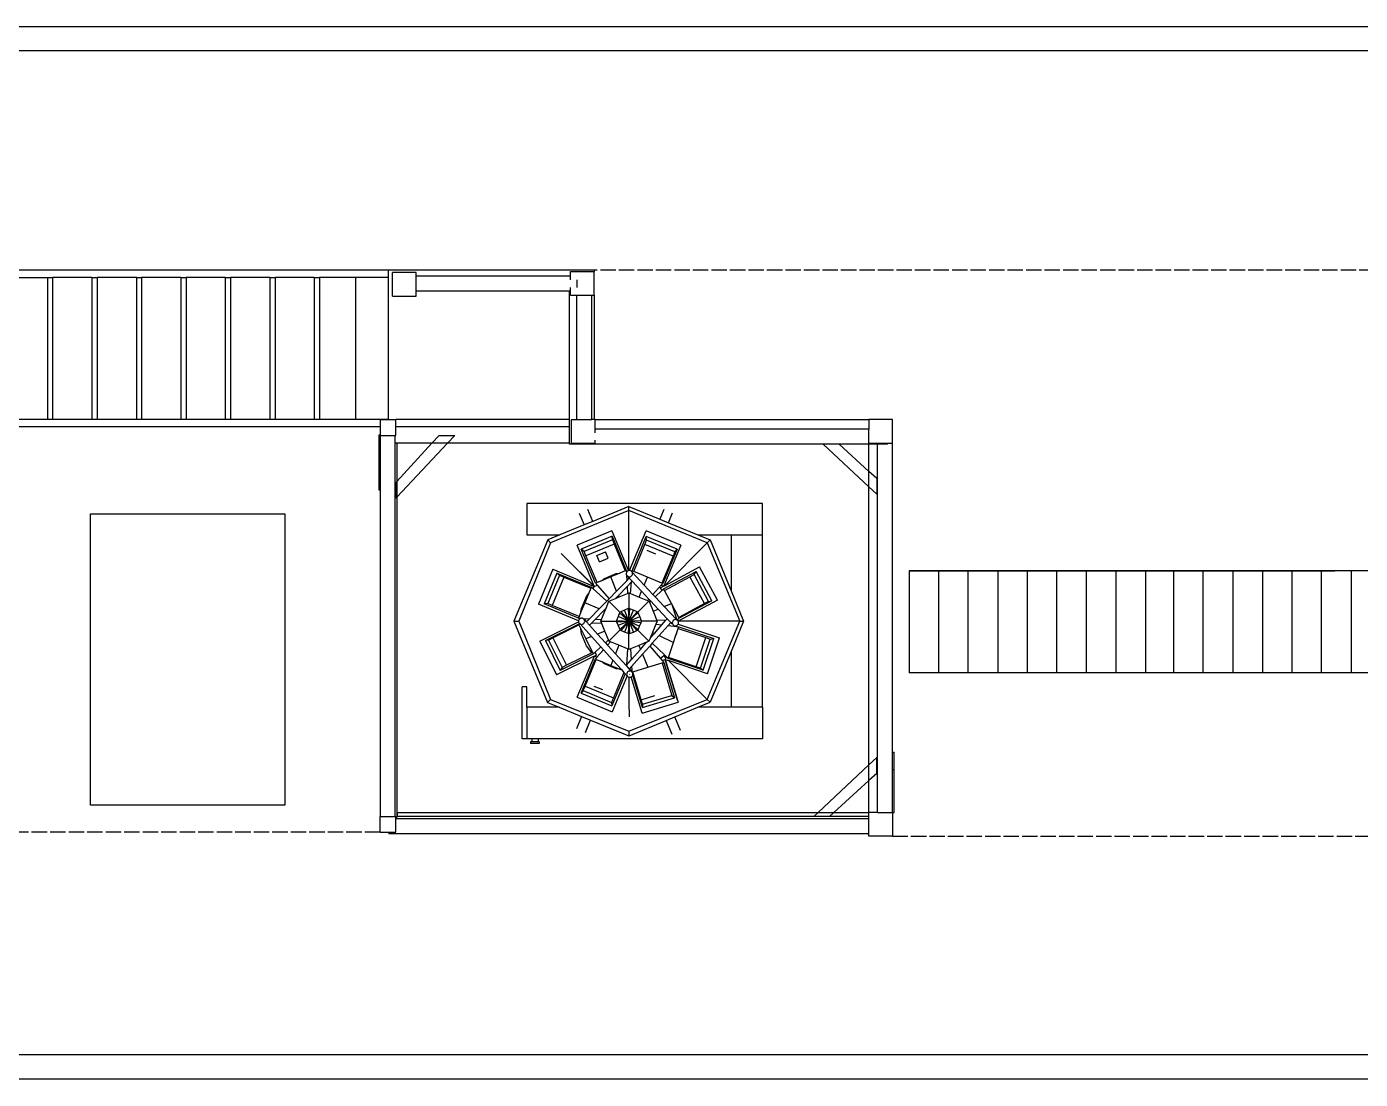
# Model space of a CAD drawing. Header units: millimetres. Extents: x -9564 to 100419, y -25359 to 24346.
# Drawn here: x 79904 to 85395, y -6828 to -2496 of the extents above; entities that cross this region are included whole.
import ezdxf

# ---------------------------------------------------------------- set-up
doc = ezdxf.new("R2010")
doc.units = ezdxf.units.MM
doc.header["$LTSCALE"] = 100
doc.linetypes.add('DASHED2', pattern=[0.762, 0.635, -0.127])
doc.linetypes.add('DASHEDX2', pattern=[3.048, 2.54, -0.508])
for name, color, linetype in [('Area circulacion', 50, 'DASHEDX2'), ('Maquinas', 200, 'Continuous'), ('Mesas-estantes', 230, 'Continuous'), ('MUROS', 7, 'Continuous')]:
    doc.layers.add(name, color=color, linetype=linetype)

msp = doc.modelspace()

# ---------------------------------------------------------------- linework, layer by layer
msp.add_line((86006.869, -6827.696), (76710.798, -6827.795))
at = {"layer": 'Area circulacion', "color": 2, "linetype": 'DASHED2'}
for p, q in [((79827.257, -3496.066), (93708.552, -3496.066)), ((81359.351, -5811.285), (76794.357, -5811.285)), ((83468.328, -5827.458), (90405.404, -5827.458))]:
    msp.add_line(p, q, dxfattribs=at)
at = {"layer": 'Maquinas'}
for p, q in [((79827.257, -3496.066), (81392.816, -3496.066)), ((81392.816, -3528.412), (81392.816, -3496.066)), ((81392.816, -3496.066), (82240.288, -3496.066)), ((81507.217, -3507.554), (81410.179, -3507.554)), ((81410.179, -3604.593), (81410.179, -3507.554)), ((81507.217, -3522.447), (81507.217, -3507.554)), ((82143.25, -3503.697), (82240.288, -3503.697)), ((82143.25, -3522.447), (82143.25, -3503.697)), ((82240.288, -3496.066), (82240.288, -3503.697)), ((82240.288, -3600.736), (82240.288, -3503.697)), ((79827.257, -3528.412), (79988.988, -3528.412)), ((79988.988, -3528.412), (79988.988, -4110.645)), ((79988.988, -3528.412), (80010.412, -3528.412)), ((80010.412, -3528.412), (80010.412, -4110.645)), ((80172.144, -3528.412), (80010.412, -3528.412)), ((80172.144, -3528.412), (80172.144, -4110.645)), ((80172.144, -3528.412), (80193.568, -3528.412)), ((80193.568, -3528.412), (80193.568, -4110.645)), ((80355.299, -3528.412), (80193.568, -3528.412)), ((80355.299, -3528.412), (80355.299, -4110.645)), ((80355.299, -3528.412), (80376.723, -3528.412)), ((80376.723, -3528.412), (80376.723, -4110.645)), ((80538.455, -3528.412), (80376.723, -3528.412)), ((80538.455, -3528.412), (80538.455, -4110.645)), ((80538.455, -3528.412), (80559.879, -3528.412)), ((80559.879, -3528.412), (80559.879, -4110.645)), ((80721.61, -3528.412), (80559.879, -3528.412)), ((80721.61, -3528.412), (80721.61, -4110.645)), ((80721.61, -3528.412), (80743.034, -3528.412)), ((80743.034, -3528.412), (80743.034, -4110.645)), ((80904.766, -3528.412), (80743.034, -3528.412)), ((80904.766, -3528.412), (80904.766, -4110.645)), ((80904.766, -3528.412), (80926.19, -3528.412)), ((80926.19, -3528.412), (80926.19, -4110.645)), ((81087.921, -3528.412), (80926.19, -3528.412)), ((81087.921, -3528.412), (81087.921, -4110.645)), ((81087.921, -3528.412), (81109.345, -3528.412)), ((81109.345, -3528.412), (81109.345, -4110.645)), ((81257.244, -3528.412), (81109.345, -3528.412)), ((81257.244, -3528.412), (81257.244, -4110.645)), ((81392.816, -3528.412), (81257.244, -3528.412)), ((81392.816, -4110.645), (81392.816, -3528.412)), ((82143.25, -3522.447), (81507.217, -3522.447)), ((81507.217, -3584.04), (81507.217, -3522.447)), ((82143.25, -3537.628), (82143.25, -3522.447)), ((82143.25, -3584.04), (82143.25, -3568.859)), ((82169.291, -3537.628), (82169.291, -3568.859)), ((81410.179, -3604.593), (81507.217, -3604.593)), ((81507.217, -3604.593), (81507.217, -3584.04)), ((82138.495, -3584.04), (81507.217, -3584.04)), ((82143.25, -3584.04), (82138.495, -3584.04)), ((82138.495, -4113.106), (82138.495, -3584.04)), ((82143.25, -3600.736), (82143.25, -3584.04)), ((82143.25, -3600.736), (82169.127, -3600.736)), ((82169.127, -4113.106), (82169.127, -3600.736)), ((82169.127, -3600.736), (82230.72, -3600.736)), ((82230.72, -4113.106), (82230.72, -3600.736)), ((82230.72, -3600.736), (82240.288, -3600.736)), ((82240.288, -3600.736), (82240.288, -4113.106)), ((79827.257, -4110.645), (79988.988, -4110.645)), ((79988.988, -4110.645), (80010.412, -4110.645)), ((80010.412, -4110.645), (80172.144, -4110.645)), ((80172.144, -4110.645), (80193.568, -4110.645)), ((80193.568, -4110.645), (80355.299, -4110.645)), ((80355.299, -4110.645), (80376.723, -4110.645)), ((80376.723, -4110.645), (80538.455, -4110.645)), ((80538.455, -4110.645), (80559.879, -4110.645)), ((80559.879, -4110.645), (80721.61, -4110.645)), ((80721.61, -4110.645), (80743.034, -4110.645)), ((80743.034, -4110.645), (80904.766, -4110.645)), ((80904.766, -4110.645), (80926.19, -4110.645)), ((80926.19, -4110.645), (81087.921, -4110.645)), ((81087.921, -4110.645), (81109.345, -4110.645)), ((81109.345, -4110.645), (81257.244, -4110.645)), ((81257.244, -4110.645), (81392.816, -4110.645)), ((81359.351, -4113.106), (81359.351, -4142.991)), ((81359.351, -4113.106), (81392.816, -4113.106)), ((81359.351, -4113.106), (81359.351, -4177.799)), ((81359.351, -4113.106), (81359.351, -4177.799)), ((81392.816, -4113.106), (81392.816, -4110.645)), ((81392.816, -4113.106), (81424.044, -4113.106)), ((81424.044, -4142.991), (81424.044, -4113.106)), ((82138.495, -4113.106), (81424.044, -4113.106)), ((82138.495, -4142.991), (82138.495, -4113.106)), ((82147.391, -4113.106), (82169.127, -4113.106)), ((82147.391, -4210.145), (82147.391, -4113.106)), ((82169.127, -4113.106), (82230.72, -4113.106)), ((82240.288, -4113.106), (82230.72, -4113.106)), ((82244.429, -4113.106), (82240.288, -4113.106)), ((82244.429, -4151.922), (82244.429, -4113.106)), ((82244.429, -4113.106), (83371.289, -4113.106)), ((83371.289, -4113.106), (83371.289, -4151.922)), ((83468.328, -4113.106), (83371.289, -4113.106)), ((83371.289, -4113.106), (83371.289, -4151.922)), ((83468.328, -4210.145), (83468.328, -4113.106)), ((81359.351, -4142.991), (79827.257, -4142.991)), ((81359.351, -4142.991), (81359.351, -4175.956)), ((82138.495, -4142.991), (81424.044, -4142.991)), ((81424.044, -4177.799), (81424.044, -4142.991)), ((82138.495, -4210.145), (82138.495, -4142.991)), ((83371.289, -4151.922), (82244.429, -4151.922)), ((82244.429, -4167.32), (82244.429, -4151.922)), ((83371.289, -4210.145), (83371.289, -4151.922)), ((81353.968, -4175.956), (81353.968, -4337.688)), ((81353.968, -4175.956), (81359.351, -4175.956)), ((81359.351, -4177.799), (81359.351, -4175.956)), ((81359.351, -4177.799), (81420.944, -4177.799)), ((81359.351, -4177.799), (81359.351, -5746.593)), ((81359.351, -4337.688), (81359.351, -4177.799)), ((81420.944, -4177.799), (81424.044, -4177.799)), ((81420.944, -4210.145), (81420.944, -4177.799)), ((81428.149, -4210.145), (81420.944, -4210.145)), ((81420.944, -5746.593), (81420.944, -4210.145)), ((81572.297, -4210.145), (81428.149, -4210.145)), ((81428.149, -4210.145), (81428.149, -4367.398)), ((81636.316, -4210.145), (81428.149, -4432.19)), ((81572.297, -4210.145), (81428.149, -4367.398)), ((81601.948, -4177.799), (81572.297, -4210.145)), ((81636.316, -4210.145), (81572.297, -4210.145)), ((81601.948, -4177.799), (81666.641, -4177.799)), ((81666.641, -4177.799), (81636.316, -4210.145)), ((82138.495, -4210.145), (81636.316, -4210.145)), ((82138.495, -4214.657), (82138.495, -4210.145)), ((82200.088, -4214.657), (82138.495, -4214.657)), ((82147.391, -4210.145), (82244.429, -4210.145)), ((82147.391, -4213.515), (82147.391, -4210.145)), ((82200.088, -4213.515), (82147.391, -4213.515)), ((82200.088, -4214.657), (82200.088, -4213.515)), ((83182.963, -4213.515), (82200.088, -4213.515)), ((82244.429, -4210.145), (82244.429, -4198.117)), ((83371.289, -4390.071), (83182.963, -4213.515)), ((83248.521, -4213.515), (83182.963, -4213.515)), ((83371.289, -4326.052), (83248.521, -4213.515)), ((83371.289, -4213.515), (83248.521, -4213.515)), ((83371.289, -4210.145), (83448.093, -4210.145)), ((83371.289, -4326.052), (83371.289, -4213.515)), ((83406.734, -4213.515), (83371.289, -4213.515)), ((83406.734, -5730.42), (83406.734, -4213.515)), ((83448.093, -4213.515), (83406.734, -4213.515)), ((83448.093, -4210.145), (83468.328, -4210.145)), ((83448.093, -4213.515), (83448.093, -4210.145)), ((83468.328, -5481.353), (83468.328, -4210.145)), ((81353.968, -4337.688), (81353.968, -4402.38)), ((81353.968, -4337.688), (81359.351, -4337.688)), ((83403.635, -4355.703), (83371.289, -4326.052)), ((83371.289, -4390.071), (83371.289, -4326.052)), ((81428.149, -4367.398), (81424.044, -4371.876)), ((81424.044, -4371.876), (81424.044, -4436.569)), ((81428.149, -4367.398), (81428.149, -4432.19)), ((83403.635, -4420.396), (83371.289, -4390.071)), ((83371.289, -5534.32), (83371.289, -4390.071)), ((83403.635, -4355.703), (83403.635, -4420.396)), ((81353.968, -4402.38), (81359.351, -4402.38)), ((81428.149, -4432.19), (81424.044, -4436.569)), ((81428.149, -4432.19), (81428.149, -5730.42)), ((82933.298, -4458.389), (81962.91, -4458.389)), ((81962.91, -4458.389), (81962.91, -4587.774)), ((82383.411, -4486.41), (82061.049, -4619.937)), ((82178.705, -4497.703), (82198.927, -4546.522)), ((82234.788, -4531.668), (82214.566, -4482.849)), ((82383.411, -4470.106), (82234.788, -4531.668)), ((82383.411, -4486.41), (82383.411, -4470.106)), ((82383.411, -4470.106), (82510.195, -4522.622)), ((82383.411, -4734.353), (82383.411, -4486.41)), ((82705.817, -4619.955), (82383.411, -4486.41)), ((82526.879, -4482.344), (82510.195, -4522.622)), ((82546.056, -4537.476), (82562.74, -4497.198)), ((82933.298, -4587.774), (82933.298, -4458.389)), ((82198.927, -4546.522), (82099.336, -4587.774)), ((82234.788, -4531.668), (82198.927, -4546.522)), ((82510.195, -4522.622), (82546.056, -4537.476)), ((82546.056, -4537.476), (82667.486, -4587.774)), ((82049.476, -4608.426), (81909.79, -4942.361)), ((81962.91, -4587.774), (82099.336, -4587.774)), ((82049.677, -4607.946), (82049.476, -4608.426)), ((82049.956, -4608.227), (82049.476, -4608.426)), ((82061.005, -4619.955), (82049.476, -4608.426)), ((82049.956, -4608.227), (82049.677, -4607.946)), ((82099.336, -4587.774), (82049.956, -4608.227)), ((82313.196, -4570.381), (82169.753, -4629.797)), ((82313.781, -4593.255), (82187.035, -4645.755)), ((82315.125, -4607.065), (82198.755, -4655.267)), ((82313.196, -4570.381), (82381.284, -4734.758)), ((82315.125, -4607.065), (82313.781, -4593.255)), ((82313.781, -4593.255), (82372.135, -4734.134)), ((82315.125, -4607.065), (82322.574, -4625.049)), ((82385.76, -4734.224), (82453.626, -4570.381)), ((82396.208, -4734.764), (82454.562, -4593.885)), ((82448.674, -4626.882), (82456.123, -4608.898)), ((82597.07, -4629.797), (82453.626, -4570.381)), ((82581.309, -4646.385), (82454.562, -4593.885)), ((82456.123, -4608.898), (82454.562, -4593.885)), ((82572.494, -4657.1), (82456.123, -4608.898)), ((82667.486, -4587.774), (82803.913, -4587.774)), ((82667.486, -4587.774), (82717.346, -4608.426)), ((82705.817, -4619.955), (82717.346, -4608.426)), ((82717.346, -4608.426), (82803.913, -4817.416)), ((82803.913, -4587.774), (82803.913, -4817.416)), ((82803.913, -4587.774), (82933.298, -4587.774)), ((82933.298, -5296.949), (82933.298, -4587.774)), ((82061.005, -4619.955), (81929.674, -4942.361)), ((82061.049, -4619.937), (82061.005, -4619.955)), ((82147.013, -4705.964), (82104.905, -4663.56)), ((82239.69, -4798.64), (82169.753, -4629.797)), ((82198.755, -4655.267), (82187.035, -4645.755)), ((82245.389, -4786.634), (82187.035, -4645.755)), ((82206.204, -4673.251), (82198.755, -4655.267)), ((82322.574, -4625.049), (82206.204, -4673.251)), ((82250.751, -4671.637), (82286.612, -4656.783)), ((82286.612, -4656.783), (82286.517, -4656.553)), ((82297.83, -4683.866), (82286.612, -4656.783)), ((82322.574, -4625.049), (82368.4, -4735.681)), ((82402.849, -4737.515), (82448.674, -4626.882)), ((82565.044, -4675.084), (82448.674, -4626.882)), ((82457.489, -4649.864), (82493.35, -4664.718)), ((82581.309, -4646.385), (82522.955, -4787.264)), ((82597.07, -4629.797), (82527.64, -4797.416)), ((82705.817, -4619.955), (82529.187, -4796.586)), ((82572.494, -4657.1), (82565.044, -4675.084)), ((82572.494, -4657.1), (82581.309, -4646.385)), ((82705.817, -4619.955), (82839.712, -4942.361)), ((82211.241, -4770.191), (82147.013, -4705.964)), ((82211.017, -4770.415), (82147.013, -4705.964)), ((82252.03, -4783.884), (82206.204, -4673.251)), ((82250.656, -4671.407), (82250.751, -4671.637)), ((82261.969, -4698.72), (82250.751, -4671.637)), ((82261.969, -4698.72), (82297.83, -4683.866)), ((82565.044, -4675.084), (82519.219, -4785.717)), ((82529.187, -4796.586), (82674.211, -4718.825)), ((82747.58, -4855.658), (82674.211, -4718.825)), ((82070.454, -4729.096), (82011.038, -4872.539)), ((82087.042, -4744.857), (82034.542, -4871.603)), ((82097.757, -4753.672), (82049.555, -4870.042)), ((82115.741, -4761.121), (82067.539, -4877.491)), ((82070.454, -4729.096), (82239.533, -4799.13)), ((82097.757, -4753.672), (82087.042, -4744.857)), ((82087.042, -4744.857), (82227.921, -4803.211)), ((82097.757, -4753.672), (82115.741, -4761.121)), ((82115.741, -4761.121), (82226.374, -4806.946)), ((82211.241, -4770.191), (82211.017, -4770.415)), ((82239.533, -4799.13), (82211.017, -4770.415)), ((82239.69, -4798.64), (82211.241, -4770.191)), ((82269.785, -4776.529), (82252.03, -4783.884)), ((82308.762, -4760.384), (82269.785, -4776.529)), ((82269.785, -4776.529), (82282.178, -4767.02)), ((82282.178, -4767.02), (82331.009, -4746.793)), ((82346.496, -4744.754), (82308.762, -4760.384)), ((82332.657, -4818.634), (82308.762, -4760.384)), ((82331.009, -4746.793), (82346.496, -4744.754)), ((82332.657, -4818.634), (82374.41, -4776.13)), ((82368.4, -4735.681), (82346.496, -4744.754)), ((82372.135, -4734.134), (82368.4, -4735.681)), ((82372.135, -4734.134), (82372.646, -4743.556)), ((82372.576, -4743.724), (82372.135, -4747.073)), ((82372.135, -4747.073), (82372.576, -4750.421)), ((82372.646, -4743.556), (82372.576, -4743.724)), ((82372.576, -4750.421), (82373.084, -4751.646)), ((82373.869, -4740.603), (82372.646, -4743.556)), ((82373.084, -4751.646), (82374.41, -4776.13)), ((82373.084, -4751.646), (82373.869, -4753.542)), ((82375.925, -4737.924), (82373.869, -4740.603)), ((82373.869, -4753.542), (82375.649, -4755.862)), ((82374.41, -4776.13), (82384.717, -4765.637)), ((82375.649, -4755.862), (82375.617, -4755.892)), ((82375.649, -4755.862), (82375.617, -4755.892)), ((82375.617, -4755.892), (82375.925, -4756.221)), ((82375.649, -4755.862), (82375.925, -4756.221)), ((82378.605, -4735.868), (82375.925, -4737.924)), ((82375.925, -4756.221), (82378.605, -4758.278)), ((82375.925, -4756.221), (82384.717, -4765.637)), ((82381.284, -4734.758), (82378.605, -4735.868)), ((82378.605, -4758.278), (82381.725, -4759.57)), ((82381.725, -4734.575), (82381.284, -4734.758)), ((82383.411, -4734.353), (82381.725, -4734.575)), ((82381.725, -4759.57), (82385.074, -4760.011)), ((82385.074, -4734.134), (82383.411, -4734.353)), ((82384.717, -4765.637), (82396.326, -4778.071)), ((82385.76, -4734.224), (82385.074, -4734.134)), ((82385.074, -4760.011), (82388.423, -4759.57)), ((82388.423, -4734.575), (82385.76, -4734.224)), ((82391.543, -4735.868), (82388.423, -4734.575)), ((82388.423, -4759.57), (82391.543, -4758.278)), ((82394.223, -4737.924), (82391.543, -4735.868)), ((82391.543, -4758.278), (82394.223, -4756.221)), ((82395.88, -4740.083), (82394.223, -4737.924)), ((82394.223, -4756.221), (82396.279, -4753.542)), ((82394.282, -4738.464), (82396.279, -4740.603)), ((82395.88, -4740.083), (82396.208, -4734.764)), ((82396.279, -4740.603), (82395.88, -4740.083)), ((82402.849, -4737.515), (82396.208, -4734.764)), ((82397.572, -4743.724), (82396.279, -4740.603)), ((82396.279, -4740.603), (82445.854, -4793.697)), ((82396.279, -4753.542), (82397.572, -4750.421)), ((82398.012, -4747.073), (82397.572, -4743.724)), ((82397.572, -4750.421), (82398.012, -4747.073)), ((82459.581, -4761.014), (82402.849, -4737.515)), ((82445.854, -4793.697), (82459.581, -4761.014)), ((82519.219, -4785.717), (82459.581, -4761.014)), ((82525.661, -4809.664), (82660.048, -4737.606)), ((82529.058, -4815.998), (82634.592, -4759.411)), ((82634.592, -4759.411), (82651.747, -4750.213)), ((82694.114, -4870.419), (82634.592, -4759.411)), ((82651.747, -4750.213), (82660.048, -4737.606)), ((82711.269, -4861.22), (82651.747, -4750.213)), ((82724.877, -4858.512), (82660.048, -4737.606)), ((83536.571, -4735.007), (83536.571, -5154.957)), ((85536.571, -4735.007), (83536.571, -4735.007)), ((83536.571, -4735.007), (85290.206, -4735.007)), ((83657.181, -4735.007), (83657.181, -5154.957)), ((83778.399, -4735.007), (83778.399, -5154.957)), ((83901.607, -4735.007), (83901.607, -5154.957)), ((84022.825, -4735.007), (84022.825, -5154.957)), ((84144.173, -4735.007), (84144.173, -5154.957)), ((84265.391, -4735.007), (84265.391, -5154.957)), ((84388.6, -4735.007), (84388.6, -5154.957)), ((84509.817, -4735.007), (84509.817, -5154.957)), ((84625.455, -4735.007), (84625.455, -5154.957)), ((84746.673, -4735.007), (84746.673, -5154.957)), ((84869.881, -4735.007), (84869.881, -5154.957)), ((84991.099, -4735.007), (84991.099, -5154.957)), ((85112.448, -4735.007), (85112.448, -5154.957)), ((85233.666, -4735.007), (85233.666, -5154.957)), ((85356.874, -4735.007), (85356.874, -5154.957)), ((82217.079, -4829.386), (82201.671, -4866.584)), ((82208.069, -4841.128), (82217.079, -4829.386)), ((82226.374, -4806.946), (82217.079, -4829.386)), ((82227.921, -4803.211), (82226.374, -4806.946)), ((82235.531, -4810.021), (82227.921, -4803.211)), ((82235.531, -4810.021), (82239.746, -4799.847)), ((82291.721, -4860.306), (82235.531, -4810.021)), ((82239.968, -4799.311), (82239.533, -4799.13)), ((82239.69, -4798.64), (82239.968, -4799.311)), ((82239.892, -4799.493), (82239.746, -4799.847)), ((82239.746, -4799.847), (82239.963, -4799.564)), ((82239.968, -4799.311), (82239.892, -4799.493)), ((82239.963, -4799.564), (82239.892, -4799.493)), ((82239.963, -4799.564), (82240.245, -4799.196)), ((82239.968, -4799.311), (82240.245, -4799.196)), ((82240.245, -4799.196), (82252.151, -4794.264)), ((82252.03, -4783.884), (82245.389, -4786.634)), ((82245.389, -4786.634), (82252.151, -4794.264)), ((82252.151, -4794.264), (82301.69, -4850.158)), ((82301.69, -4850.158), (82332.657, -4818.634)), ((82375.672, -4799.441), (82339.947, -4836.405)), ((82342.581, -4842.827), (82377.244, -4828.47)), ((82393.348, -4781.152), (82375.672, -4799.441)), ((82375.672, -4799.441), (82377.244, -4828.47)), ((82377.244, -4828.47), (82383.411, -4825.915)), ((82383.411, -4825.915), (82383.411, -4889.831)), ((82383.411, -4825.915), (82390.41, -4828.814)), ((82390.41, -4828.814), (82393.348, -4781.152)), ((82390.41, -4828.814), (82425.073, -4843.172)), ((82396.326, -4778.071), (82393.348, -4781.152)), ((82396.326, -4778.071), (82435.014, -4819.505)), ((82425.073, -4843.172), (82435.014, -4819.505)), ((82435.014, -4819.505), (82465.027, -4851.648)), ((82445.854, -4793.697), (82482.172, -4832.593)), ((82482.172, -4832.593), (82516.118, -4794.863)), ((82518.372, -4816.463), (82490.975, -4842.021)), ((82512.509, -4805.528), (82525.304, -4798.668)), ((82512.509, -4805.528), (82518.372, -4816.463)), ((82516.118, -4794.863), (82522.955, -4787.264)), ((82516.118, -4794.863), (82525.304, -4798.668)), ((82525.661, -4809.664), (82518.372, -4816.463)), ((82522.955, -4787.264), (82519.219, -4785.717)), ((82525.304, -4798.668), (82527.64, -4797.416)), ((82526.855, -4799.311), (82525.304, -4798.668)), ((82529.058, -4815.998), (82525.661, -4809.664)), ((82527.64, -4797.416), (82526.855, -4799.311)), ((82529.187, -4796.586), (82527.64, -4797.416)), ((82558.076, -4870.117), (82529.058, -4815.998)), ((82803.913, -4817.416), (82855.667, -4942.361)), ((82175.704, -4940.746), (82011.038, -4872.539)), ((82049.555, -4870.042), (82034.542, -4871.603)), ((82175.421, -4929.957), (82034.542, -4871.603)), ((82067.539, -4877.491), (82049.555, -4870.042)), ((82178.172, -4923.316), (82067.539, -4877.491)), ((82201.671, -4866.584), (82185.911, -4904.632)), ((82187.843, -4889.959), (82208.069, -4841.128)), ((82261.18, -4891.396), (82201.671, -4866.584)), ((82261.18, -4891.396), (82291.721, -4860.306)), ((82289.033, -4889.085), (82301.071, -4860.021)), ((82291.721, -4860.306), (82301.69, -4850.158)), ((82301.071, -4860.021), (82327.838, -4848.934)), ((82301.071, -4860.021), (82346.267, -4905.217)), ((82339.947, -4836.405), (82327.838, -4848.934)), ((82327.838, -4848.934), (82342.581, -4842.827)), ((82342.581, -4842.827), (82339.947, -4836.405)), ((82420.556, -4905.217), (82465.751, -4860.021)), ((82425.073, -4843.172), (82459.736, -4857.53)), ((82459.736, -4857.53), (82465.027, -4851.648)), ((82459.736, -4857.53), (82465.751, -4860.021)), ((82465.027, -4851.648), (82472.302, -4859.44)), ((82465.751, -4860.021), (82467.403, -4864.01)), ((82472.302, -4859.44), (82467.403, -4864.01)), ((82467.403, -4864.01), (82482.825, -4901.242)), ((82472.302, -4859.44), (82503.391, -4892.735)), ((82482.172, -4832.593), (82490.975, -4842.021)), ((82490.975, -4842.021), (82528.595, -4882.311)), ((82528.595, -4882.311), (82558.076, -4870.117)), ((82528.595, -4882.311), (82578.829, -4936.11)), ((82558.076, -4870.117), (82581.143, -4937.626)), ((82588.579, -4927.006), (82558.076, -4870.117)), ((82747.58, -4855.658), (82585.878, -4942.361)), ((82694.114, -4870.419), (82588.579, -4927.006)), ((82724.877, -4858.512), (82590.49, -4930.569)), ((82711.269, -4861.22), (82694.114, -4870.419)), ((82711.269, -4861.22), (82724.877, -4858.512)), ((82178.172, -4923.316), (82175.421, -4929.957)), ((82175.421, -4929.957), (82184.734, -4930.513)), ((82175.704, -4940.746), (82175.431, -4942.825)), ((82175.862, -4939.547), (82175.704, -4940.746)), ((82177.155, -4936.427), (82175.862, -4939.547)), ((82179.211, -4933.747), (82177.155, -4936.427)), ((82185.911, -4904.632), (82178.172, -4923.316)), ((82181.89, -4931.691), (82179.211, -4933.747)), ((82184.734, -4930.513), (82181.89, -4931.691)), ((82185.011, -4930.398), (82184.734, -4930.513)), ((82188.36, -4929.957), (82185.011, -4930.398)), ((82185.911, -4904.632), (82187.843, -4889.959)), ((82191.708, -4930.398), (82188.36, -4929.957)), ((82193.205, -4931.018), (82191.708, -4930.398)), ((82193.205, -4931.018), (82220.651, -4932.655)), ((82194.829, -4931.691), (82193.205, -4931.018)), ((82197.509, -4933.747), (82194.829, -4931.691)), ((82197.897, -4934.254), (82197.509, -4933.747)), ((82197.897, -4934.254), (82198.452, -4933.752)), ((82199.565, -4936.427), (82197.897, -4934.254)), ((82198.452, -4933.752), (82208.573, -4944.95)), ((82200.857, -4939.547), (82199.565, -4936.427)), ((82201.298, -4942.896), (82200.857, -4939.547)), ((82208.573, -4944.95), (82220.651, -4932.655)), ((82220.651, -4932.655), (82261.18, -4891.396)), ((82245.491, -4934.136), (82228.887, -4951.316)), ((82279.44, -4899.01), (82245.491, -4934.136)), ((82245.491, -4934.136), (82269.772, -4935.584)), ((82266.965, -4942.361), (82269.772, -4935.584)), ((82269.772, -4935.584), (82284.114, -4900.959)), ((82289.033, -4889.085), (82279.44, -4899.01)), ((82284.114, -4900.959), (82279.44, -4899.01)), ((82284.114, -4900.959), (82289.033, -4889.085)), ((82332.147, -4939.304), (82330.881, -4942.361)), ((82338.617, -4923.684), (82332.147, -4939.304)), ((82332.147, -4939.304), (82383.411, -4942.361)), ((82345.087, -4908.065), (82338.617, -4923.684)), ((82383.411, -4942.361), (82338.617, -4923.684)), ((82346.267, -4905.217), (82345.087, -4908.065)), ((82383.411, -4942.361), (82345.087, -4908.065)), ((82349.356, -4903.937), (82346.267, -4905.217)), ((82364.992, -4897.461), (82349.356, -4903.937)), ((82349.356, -4903.937), (82383.411, -4942.361)), ((82380.629, -4890.984), (82364.992, -4897.461)), ((82383.411, -4942.361), (82364.992, -4897.461)), ((82383.411, -4889.831), (82380.629, -4890.984)), ((82380.629, -4890.984), (82383.411, -4942.361)), ((82386.569, -4891.139), (82383.411, -4889.831)), ((82383.411, -4942.361), (82386.569, -4891.139)), ((82383.411, -4942.361), (82402.205, -4897.616)), ((82383.411, -4942.361), (82417.842, -4904.093)), ((82421.301, -4907.016), (82383.411, -4942.361)), ((82383.411, -4942.361), (82428.258, -4923.812)), ((82435.425, -4941.116), (82383.411, -4942.361)), ((82402.205, -4897.616), (82386.569, -4891.139)), ((82417.842, -4904.093), (82402.205, -4897.616)), ((82420.556, -4905.217), (82417.842, -4904.093)), ((82421.301, -4907.016), (82420.556, -4905.217)), ((82428.258, -4923.812), (82421.301, -4907.016)), ((82435.425, -4941.116), (82428.258, -4923.812)), ((82435.942, -4942.361), (82435.425, -4941.116)), ((82482.825, -4901.242), (82503.391, -4892.735)), ((82482.825, -4901.242), (82498.714, -4939.6)), ((82535.647, -4938.715), (82498.714, -4939.6)), ((82498.714, -4939.6), (82499.858, -4942.361)), ((82503.391, -4892.735), (82540.821, -4932.822)), ((82518.967, -4957.714), (82535.647, -4938.715)), ((82535.647, -4938.715), (82540.821, -4932.822)), ((82540.821, -4932.822), (82555.247, -4948.272)), ((82565.524, -4939.682), (82563.468, -4942.361)), ((82568.204, -4937.626), (82565.524, -4939.682)), ((82571.325, -4936.333), (82568.204, -4937.626)), ((82574.673, -4935.892), (82571.325, -4936.333)), ((82578.022, -4936.333), (82574.673, -4935.892)), ((82578.415, -4936.496), (82578.022, -4936.333)), ((82578.415, -4936.496), (82578.829, -4936.11)), ((82581.143, -4937.626), (82578.415, -4936.496)), ((82582.706, -4936.445), (82581.143, -4937.626)), ((82583.822, -4939.682), (82581.143, -4937.626)), ((82590.49, -4930.569), (82582.706, -4936.445)), ((82585.878, -4942.361), (82582.706, -4936.445)), ((82585.878, -4942.361), (82583.822, -4939.682)), ((82590.49, -4930.569), (82588.579, -4927.006)), ((81909.79, -4942.361), (81929.674, -4942.361)), ((81909.79, -4942.361), (82048.51, -5277.263)), ((81929.674, -4942.361), (81929.689, -4942.396)), ((81929.689, -4942.396), (82060.992, -5264.737)), ((82016.349, -5024.623), (82175.72, -4945.163)), ((82039.127, -5022.443), (82175.592, -4954.404)), ((82070.229, -5011.454), (82177.396, -4958.023)), ((82175.431, -4942.825), (82175.421, -4942.896)), ((82175.421, -4942.896), (82175.72, -4945.163)), ((82175.592, -4954.404), (82181.816, -4954.044)), ((82175.592, -4954.404), (82177.396, -4958.023)), ((82175.72, -4945.163), (82175.862, -4946.245)), ((82175.862, -4946.245), (82177.155, -4949.365)), ((82177.155, -4949.365), (82179.211, -4952.045)), ((82177.396, -4958.023), (82185.019, -4973.312)), ((82179.211, -4952.045), (82181.816, -4954.044)), ((82179.731, -4950.672), (82183.392, -4954.723)), ((82181.816, -4954.044), (82181.89, -4954.101)), ((82181.89, -4954.101), (82183.392, -4954.723)), ((82183.392, -4954.723), (82185.011, -4955.393)), ((82183.392, -4954.723), (82229.761, -5006.029)), ((82185.011, -4955.393), (82188.36, -4955.834)), ((82187.843, -4994.764), (82185.019, -4973.312)), ((82185.019, -4973.312), (82206.199, -5015.792)), ((82208.069, -5043.595), (82187.843, -4994.764)), ((82188.36, -4955.834), (82191.708, -4955.393)), ((82191.708, -4955.393), (82194.829, -4954.101)), ((82194.829, -4954.101), (82197.509, -4952.045)), ((82197.509, -4952.045), (82199.565, -4949.365)), ((82199.565, -4949.365), (82200.857, -4946.245)), ((82200.857, -4946.245), (82201.298, -4942.896)), ((82208.573, -4944.95), (82221.363, -4959.101)), ((82228.887, -4951.316), (82221.363, -4959.101)), ((82221.363, -4959.101), (82254.507, -4995.775)), ((82228.887, -4951.316), (82269.694, -4948.951)), ((82284.023, -4983.544), (82254.507, -4995.775)), ((82254.507, -4995.775), (82286.652, -5031.341)), ((82266.965, -4942.361), (82330.881, -4942.361)), ((82269.694, -4948.951), (82266.965, -4942.361)), ((82284.023, -4983.544), (82269.694, -4948.951)), ((82299.085, -5019.908), (82284.023, -4983.544)), ((82301.071, -5024.702), (82346.267, -4979.506)), ((82330.881, -4942.361), (82332.112, -4945.334)), ((82332.112, -4945.334), (82383.411, -4942.361)), ((82332.112, -4945.334), (82338.576, -4960.94)), ((82383.411, -4942.361), (82338.576, -4960.94)), ((82338.576, -4960.94), (82345.371, -4977.343)), ((82383.411, -4942.361), (82345.371, -4977.343)), ((82345.371, -4977.343), (82346.267, -4979.506)), ((82349.277, -4980.753), (82346.267, -4979.506)), ((82383.411, -4942.361), (82349.277, -4980.753)), ((82364.895, -4987.222), (82349.277, -4980.753)), ((82383.411, -4942.361), (82364.895, -4987.222)), ((82380.512, -4993.691), (82364.895, -4987.222)), ((82383.411, -4942.361), (82380.512, -4993.691)), ((82383.411, -4994.892), (82380.512, -4993.691)), ((82383.411, -4942.361), (82427.2, -4963.465)), ((82383.411, -4942.361), (82401.701, -4987.316)), ((82383.411, -4942.361), (82386.27, -4993.708)), ((82383.411, -4942.361), (82421.108, -4978.172)), ((82383.411, -4942.361), (82433.588, -4948.044)), ((82383.411, -4942.361), (82416.157, -4981.328)), ((82383.411, -4994.892), (82386.27, -4993.708)), ((82383.411, -5058.808), (82383.411, -4994.892)), ((82386.27, -4993.708), (82401.701, -4987.316)), ((82401.701, -4987.316), (82416.157, -4981.328)), ((82416.157, -4981.328), (82420.556, -4979.506)), ((82420.556, -4979.506), (82421.108, -4978.172)), ((82420.556, -4979.506), (82465.751, -5024.702)), ((82421.108, -4978.172), (82427.2, -4963.465)), ((82427.2, -4963.465), (82433.588, -4948.044)), ((82433.588, -4948.044), (82435.942, -4942.361)), ((82499.858, -4942.361), (82435.942, -4942.361)), ((82480.48, -4989.144), (82470.75, -5012.633)), ((82470.75, -5012.633), (82488.134, -4992.833)), ((82494.64, -4954.959), (82480.48, -4989.144)), ((82480.48, -4989.144), (82488.134, -4992.833)), ((82488.134, -4992.833), (82518.967, -4957.714)), ((82499.858, -4942.361), (82494.64, -4954.959)), ((82494.64, -4954.959), (82518.967, -4957.714)), ((82544.29, -4960.582), (82507.341, -5002.09)), ((82555.247, -4948.272), (82544.29, -4960.582)), ((82544.29, -4960.582), (82578.496, -4964.456)), ((82555.247, -4948.272), (82560.164, -4953.538)), ((82562.115, -4951.716), (82560.164, -4953.538)), ((82562.176, -4945.482), (82561.735, -4948.831)), ((82561.735, -4948.831), (82562.115, -4951.716)), ((82562.115, -4951.716), (82562.176, -4952.179)), ((82563.468, -4942.361), (82562.176, -4945.482)), ((82562.176, -4952.179), (82563.468, -4955.3)), ((82563.468, -4955.3), (82565.524, -4957.98)), ((82565.524, -4957.98), (82568.204, -4960.036)), ((82568.204, -4960.036), (82571.325, -4961.328)), ((82571.325, -4961.328), (82574.673, -4961.769)), ((82574.673, -4961.769), (82578.022, -4961.328)), ((82576.648, -5000.391), (82579.272, -4992.539)), ((82578.979, -4994.764), (82576.648, -5000.391)), ((82578.022, -4961.328), (82579.785, -4960.598)), ((82579.785, -4960.598), (82578.496, -4964.456)), ((82578.496, -4964.456), (82588.286, -4965.564)), ((82579.272, -4992.539), (82578.979, -4994.764)), ((82579.272, -4992.539), (82586.008, -4972.382)), ((82579.785, -4960.598), (82581.143, -4960.036)), ((82581.143, -4960.036), (82583.822, -4957.98)), ((82583.822, -4957.98), (82585.878, -4955.3)), ((82839.712, -4942.361), (82585.878, -4942.361)), ((82587.171, -4945.482), (82585.878, -4942.361)), ((82585.878, -4955.3), (82586.219, -4954.479)), ((82586.008, -4972.382), (82588.286, -4965.564)), ((82586.008, -4972.382), (82699.583, -5010.333)), ((82586.219, -4954.479), (82587.171, -4952.179)), ((82586.219, -4954.479), (82756.293, -5011.308)), ((82587.612, -4948.831), (82587.171, -4945.482)), ((82587.171, -4952.179), (82587.612, -4948.831)), ((82588.286, -4965.564), (82732.912, -5013.891)), ((82705.817, -5264.768), (82839.712, -4942.361)), ((82855.667, -4942.361), (82803.913, -5067.307)), ((82839.712, -4942.361), (82855.667, -4942.361)), ((82016.349, -5024.623), (82085.626, -5163.572)), ((82052.809, -5020.14), (82039.127, -5022.443)), ((82039.127, -5022.443), (82100.34, -5145.219)), ((82052.809, -5020.14), (82070.229, -5011.454)), ((82052.809, -5020.14), (82109.011, -5132.864)), ((82070.229, -5011.454), (82126.431, -5124.178)), ((82229.761, -5006.029), (82206.199, -5015.792)), ((82206.199, -5015.792), (82233.598, -5070.747)), ((82230.203, -5072.44), (82208.069, -5043.595)), ((82229.761, -5006.029), (82268.076, -5048.423)), ((82268.076, -5048.423), (82244.189, -5070.39)), ((82268.076, -5048.423), (82278.681, -5060.157)), ((82299.085, -5019.908), (82286.652, -5031.341)), ((82286.652, -5031.341), (82295.548, -5041.185)), ((82307.745, -5027.466), (82295.548, -5041.185)), ((82295.548, -5041.185), (82327.863, -5076.94)), ((82301.071, -5024.702), (82299.085, -5019.908)), ((82307.745, -5027.466), (82301.071, -5024.702)), ((82342.365, -5041.806), (82307.745, -5027.466)), ((82342.365, -5041.806), (82327.863, -5076.94)), ((82376.984, -5056.146), (82342.365, -5041.806)), ((82423.955, -5042.014), (82389.748, -5056.183)), ((82456.001, -5028.74), (82423.955, -5042.014)), ((82423.955, -5042.014), (82430.605, -5058.359)), ((82430.605, -5058.359), (82456.298, -5029.094)), ((82469.412, -5044.699), (82438.964, -5078.905)), ((82456.956, -5028.345), (82456.001, -5028.74)), ((82456.001, -5028.74), (82456.298, -5029.094)), ((82456.298, -5029.094), (82456.956, -5028.345)), ((82465.751, -5024.702), (82456.956, -5028.345)), ((82470.75, -5012.633), (82465.751, -5024.702)), ((82479.367, -5033.516), (82469.412, -5044.699)), ((82469.412, -5044.699), (82512.682, -5096.189)), ((82507.341, -5002.09), (82479.367, -5033.516)), ((82479.367, -5033.516), (82529.756, -5081.384)), ((82507.341, -5002.09), (82566.547, -5030.623)), ((82546.089, -5091.847), (82566.547, -5030.623)), ((82566.547, -5030.623), (82576.648, -5000.391)), ((82659.664, -5129.798), (82699.583, -5010.333)), ((82678.126, -5135.967), (82718.045, -5016.502)), ((82689.433, -5144.008), (82732.912, -5013.891)), ((82699.583, -5010.333), (82718.045, -5016.502)), ((82707.087, -5158.567), (82756.293, -5011.308)), ((82718.045, -5016.502), (82732.912, -5013.891)), ((82237.029, -5088.085), (82085.626, -5163.572)), ((82236.805, -5077.18), (82100.34, -5145.219)), ((82230.203, -5072.44), (82126.431, -5124.178)), ((82170.784, -5255.62), (82240.999, -5086.106)), ((82186.545, -5239.031), (82244.899, -5098.152)), ((82202.809, -5210.333), (82248.635, -5099.7)), ((82233.598, -5070.747), (82230.203, -5072.44)), ((82233.598, -5070.747), (82236.805, -5077.18)), ((82244.189, -5070.39), (82236.805, -5077.18)), ((82237.029, -5088.085), (82240.999, -5086.106)), ((82249.829, -5081.703), (82240.999, -5086.106)), ((82251.677, -5090.529), (82240.999, -5086.106)), ((82249.829, -5081.703), (82244.189, -5070.39)), ((82251.677, -5090.529), (82244.899, -5098.152)), ((82244.899, -5098.152), (82248.635, -5099.7)), ((82248.635, -5099.7), (82270.539, -5108.772)), ((82278.681, -5060.157), (82251.677, -5090.529)), ((82278.681, -5060.157), (82317.199, -5102.776)), ((82317.199, -5102.776), (82308.273, -5124.402)), ((82317.199, -5102.776), (82353.781, -5143.253)), ((82327.863, -5076.94), (82371.704, -5125.448)), ((82376.984, -5056.146), (82373.163, -5123.785)), ((82373.163, -5123.785), (82392.298, -5101.99)), ((82383.411, -5058.808), (82376.984, -5056.146)), ((82389.748, -5056.183), (82383.411, -5058.808)), ((82389.748, -5056.183), (82392.298, -5101.99)), ((82392.298, -5101.99), (82430.605, -5058.359)), ((82438.964, -5078.905), (82393.836, -5129.602)), ((82438.964, -5078.905), (82460.735, -5132.415)), ((82526.577, -5085.527), (82512.682, -5096.189)), ((82512.682, -5096.189), (82519.625, -5104.451)), ((82519.625, -5104.451), (82532.999, -5100.387)), ((82519.625, -5104.451), (82526.367, -5112.474)), ((82529.756, -5081.384), (82526.577, -5085.527)), ((82529.756, -5081.384), (82526.577, -5085.527)), ((82526.577, -5085.527), (82535.169, -5094.119)), ((82529.756, -5081.384), (82537.095, -5088.356)), ((82532.999, -5100.387), (82533.064, -5100.418)), ((82532.999, -5100.387), (82533.013, -5100.433)), ((82533.064, -5100.418), (82533.013, -5100.433)), ((82583.839, -5267.721), (82533.013, -5100.433)), ((82533.064, -5100.418), (82535.169, -5094.119)), ((82533.064, -5100.418), (82583.839, -5267.721)), ((82533.064, -5100.418), (82545.684, -5104.635)), ((82535.169, -5094.119), (82537.095, -5088.356)), ((82537.095, -5088.356), (82544.807, -5095.682)), ((82544.807, -5095.682), (82546.089, -5091.847)), ((82689.433, -5144.008), (82544.807, -5095.682)), ((82545.684, -5104.635), (82705.817, -5264.768)), ((82707.087, -5158.567), (82545.684, -5104.635)), ((82659.664, -5129.798), (82546.089, -5091.847)), ((82803.913, -5067.307), (82717.346, -5276.297)), ((82803.913, -5067.307), (82803.913, -5296.949)), ((82109.011, -5132.864), (82100.34, -5145.219)), ((82126.431, -5124.178), (82109.011, -5132.864)), ((82282.178, -5117.703), (82270.539, -5108.772)), ((82270.539, -5108.772), (82308.273, -5124.402)), ((82331.009, -5137.93), (82282.178, -5117.703)), ((82308.273, -5124.402), (82345.554, -5139.845)), ((82368.133, -5159.133), (82313.292, -5291.531)), ((82362.798, -5153.229), (82319.179, -5258.535)), ((82345.554, -5139.845), (82331.009, -5137.93)), ((82345.554, -5139.845), (82353.781, -5143.253)), ((82353.781, -5143.253), (82362.798, -5153.229)), ((82362.798, -5153.229), (82368.133, -5159.133)), ((82368.133, -5159.133), (82375.451, -5167.229)), ((82371.704, -5125.448), (82373.163, -5123.785)), ((82371.704, -5125.448), (82384.717, -5139.847)), ((82374.273, -5157.134), (82373.833, -5160.483)), ((82373.833, -5160.483), (82374.273, -5163.832)), ((82375.566, -5154.014), (82374.273, -5157.134)), ((82377.622, -5151.334), (82375.566, -5154.014)), ((82380.302, -5149.278), (82377.622, -5151.334)), ((82383.422, -5147.985), (82380.302, -5149.278)), ((82386.771, -5147.544), (82383.422, -5147.985)), ((82393.836, -5129.602), (82384.717, -5139.847)), ((82388.602, -5144.145), (82384.717, -5139.847)), ((82386.298, -5160.933), (82386.724, -5161.405)), ((82390.12, -5147.985), (82386.771, -5147.544)), ((82389.259, -5144.059), (82388.602, -5144.145)), ((82388.682, -5144.234), (82388.602, -5144.145)), ((82389.259, -5144.059), (82388.682, -5144.234)), ((82393.24, -5149.278), (82388.682, -5144.234)), ((82394.551, -5142.451), (82389.259, -5144.059)), ((82393.24, -5149.278), (82390.12, -5147.985)), ((82395.007, -5150.633), (82393.24, -5149.278)), ((82393.24, -5149.278), (82395.917, -5152.239)), ((82393.836, -5129.602), (82394.551, -5142.451)), ((82394.551, -5142.451), (82395.007, -5150.633)), ((82395.92, -5151.334), (82395.007, -5150.633)), ((82396.401, -5151.961), (82395.92, -5151.334)), ((82396.401, -5151.961), (82398.971, -5151.18)), ((82397.976, -5154.014), (82396.401, -5151.961)), ((82399.269, -5157.134), (82397.976, -5154.014)), ((82398.971, -5151.18), (82460.735, -5132.415)), ((82433.782, -5265.756), (82398.971, -5151.18)), ((82399.71, -5160.483), (82399.269, -5157.134)), ((82399.269, -5163.832), (82399.71, -5160.483)), ((82460.735, -5132.415), (82519.49, -5114.563)), ((82519.49, -5114.563), (82526.367, -5112.474)), ((82519.49, -5114.563), (82554.825, -5230.865)), ((82526.367, -5112.474), (82570.695, -5258.375)), ((82678.126, -5135.967), (82659.664, -5129.798)), ((82678.126, -5135.967), (82689.433, -5144.008)), ((85536.571, -5154.957), (83536.571, -5154.957)), ((81962.91, -5212.849), (81943.502, -5212.849)), ((81943.502, -5426.334), (81943.502, -5212.849)), ((81962.91, -5296.949), (81962.91, -5212.849)), ((82195.36, -5228.316), (82202.809, -5210.333)), ((82202.809, -5210.333), (82319.179, -5258.535)), ((82275.422, -5225.452), (82239.51, -5210.723)), ((82375.451, -5167.229), (82314.228, -5315.036)), ((82374.273, -5163.832), (82375.566, -5166.952)), ((82375.451, -5167.229), (82377.622, -5169.632)), ((82375.566, -5166.952), (82377.622, -5169.632)), ((82377.622, -5169.632), (82380.302, -5171.688)), ((82380.302, -5171.688), (82383.049, -5172.826)), ((82383.049, -5172.826), (82383.411, -5276.679)), ((82383.049, -5172.826), (82383.411, -5172.976)), ((82383.411, -5172.976), (82383.411, -5276.679)), ((82383.411, -5172.976), (82386.771, -5173.421)), ((82386.771, -5173.421), (82390.12, -5172.98)), ((82390.12, -5172.98), (82392.487, -5172)), ((82392.487, -5172), (82393.24, -5171.688)), ((82437.781, -5321.079), (82392.487, -5172)), ((82393.24, -5171.688), (82395.92, -5169.632)), ((82395.92, -5169.632), (82397.976, -5166.952)), ((82397.976, -5166.952), (82398.877, -5164.778)), ((82398.877, -5164.778), (82399.269, -5163.832)), ((82439.431, -5298.256), (82398.877, -5164.778)), ((82048.51, -5277.263), (82061.005, -5264.768)), ((82060.992, -5264.737), (82061.005, -5264.768)), ((82061.005, -5264.768), (82383.411, -5395.416)), ((82170.784, -5255.62), (82314.228, -5315.036)), ((82195.36, -5228.316), (82186.545, -5239.031)), ((82186.545, -5239.031), (82313.292, -5291.531)), ((82195.36, -5228.316), (82311.73, -5276.518)), ((82319.179, -5258.535), (82311.73, -5276.518)), ((82383.462, -5395.395), (82705.817, -5264.768)), ((82433.782, -5265.756), (82489.698, -5248.768)), ((82439.441, -5284.381), (82433.782, -5265.756)), ((82439.431, -5298.256), (82570.695, -5258.375)), ((82439.441, -5284.381), (82559.959, -5247.765)), ((82554.825, -5230.865), (82559.959, -5247.765)), ((82559.959, -5247.765), (82570.695, -5258.375)), ((82583.839, -5267.721), (82586.338, -5275.944)), ((82705.817, -5264.768), (82717.346, -5276.297)), ((82096.511, -5296.949), (81962.91, -5296.949)), ((81962.91, -5296.949), (81962.91, -5426.334)), ((82048.51, -5277.263), (82096.511, -5296.949)), ((82096.511, -5296.949), (82188.648, -5334.738)), ((82311.73, -5276.518), (82313.292, -5291.531)), ((82383.411, -5276.679), (82383.62, -5336.437)), ((82437.781, -5321.079), (82586.338, -5275.944)), ((82439.441, -5284.381), (82439.431, -5298.256)), ((82572.88, -5336.137), (82667.486, -5296.949)), ((82667.486, -5296.949), (82717.346, -5276.297)), ((82803.913, -5296.949), (82667.486, -5296.949)), ((82933.298, -5296.949), (82803.913, -5296.949)), ((82933.298, -5296.949), (82933.298, -5426.334)), ((82188.648, -5334.738), (82167.954, -5385.193)), ((82188.648, -5334.738), (82224.56, -5349.467)), ((82203.867, -5399.922), (82224.56, -5349.467)), ((82224.56, -5349.467), (82383.411, -5414.617)), ((82383.891, -5414.418), (82537.019, -5350.991)), ((82537.019, -5350.991), (82572.88, -5336.137)), ((82537.019, -5350.991), (82560.02, -5407.074)), ((82595.933, -5392.345), (82572.88, -5336.137)), ((81962.91, -5426.334), (81943.502, -5426.334)), ((81983.224, -5426.334), (81962.91, -5426.334)), ((81983.224, -5426.334), (81983.224, -5439.273)), ((82009.101, -5426.334), (81983.224, -5426.334)), ((82009.101, -5426.334), (82009.101, -5439.273)), ((82933.298, -5426.334), (82009.101, -5426.334)), ((82383.411, -5395.416), (82383.462, -5395.395)), ((82383.411, -5395.416), (82383.411, -5414.617)), ((82383.411, -5414.617), (82383.891, -5414.418)), ((82383.411, -5414.617), (82383.893, -5414.815)), ((82383.891, -5414.418), (82383.893, -5414.815)), ((81978.084, -5439.273), (81978.084, -5445.742)), ((81983.224, -5439.273), (81978.084, -5439.273)), ((82014.241, -5445.742), (81978.084, -5445.742)), ((82009.101, -5439.273), (81983.224, -5439.273)), ((82014.241, -5439.273), (82009.101, -5439.273)), ((82014.241, -5439.273), (82014.241, -5445.742)), ((83468.328, -5481.353), (83474.797, -5481.353)), ((83468.328, -5552.515), (83468.328, -5481.353)), ((83474.797, -5552.515), (83474.797, -5481.353)), ((83371.289, -5534.32), (83162.116, -5730.42)), ((83403.635, -5503.996), (83371.289, -5534.32)), ((83371.289, -5598.339), (83371.289, -5534.32)), ((83403.635, -5568.688), (83403.635, -5503.996)), ((83371.289, -5598.339), (83227.201, -5730.42)), ((83403.635, -5568.688), (83371.289, -5598.339)), ((83371.289, -5730.42), (83371.289, -5598.339)), ((83468.328, -5552.515), (83474.797, -5552.515)), ((83468.328, -5730.42), (83468.328, -5552.515)), ((83474.797, -5730.42), (83474.797, -5552.515)), ((81359.351, -5811.285), (81359.351, -5746.593)), ((81359.351, -5746.593), (81420.944, -5746.593)), ((81420.944, -5746.593), (81424.044, -5746.593)), ((81424.044, -5755.959), (81424.044, -5746.593)), ((81424.044, -5811.285), (81424.044, -5755.959)), ((81428.149, -5755.959), (81424.044, -5755.959)), ((81428.149, -5730.42), (81430.513, -5730.42)), ((81428.149, -5730.42), (81428.149, -5746.593)), ((81428.149, -5755.959), (81428.149, -5746.593)), ((81430.513, -5746.593), (81428.149, -5746.593)), ((83371.289, -5755.959), (81428.149, -5755.959)), ((81430.513, -5746.593), (81430.513, -5730.42)), ((81430.513, -5730.42), (83162.116, -5730.42)), ((83144.865, -5746.593), (81430.513, -5746.593)), ((83162.116, -5730.42), (83144.865, -5746.593)), ((83209.558, -5746.593), (83144.865, -5746.593)), ((83162.116, -5730.42), (83227.201, -5730.42)), ((83227.201, -5730.42), (83209.558, -5746.593)), ((83371.289, -5746.593), (83209.558, -5746.593)), ((83227.201, -5730.42), (83371.289, -5730.42)), ((83406.734, -5730.42), (83371.289, -5730.42)), ((83371.289, -5746.593), (83371.289, -5730.42)), ((83371.289, -5755.959), (83371.289, -5746.593)), ((83371.289, -5817.552), (83371.289, -5755.959)), ((83406.734, -5730.42), (83468.328, -5730.42)), ((83468.328, -5730.42), (83474.797, -5730.42)), ((83468.328, -5730.42), (83468.328, -5827.458)), ((81359.351, -5811.285), (81394.441, -5811.285)), ((81394.441, -5811.285), (81424.044, -5811.285)), ((81394.441, -5811.285), (81394.441, -5817.552)), ((83371.289, -5817.552), (81394.441, -5817.552)), ((83371.289, -5827.458), (83371.289, -5817.552)), ((83468.328, -5827.458), (83371.289, -5827.458))]:
    msp.add_line(p, q, dxfattribs=at)
at = {"layer": 'Mesas-estantes'}
for p, q in [((80166.035, -4500.221), (80966.035, -4500.221)), ((80166.035, -5700.221), (80166.035, -4500.221)), ((80966.035, -4500.221), (80966.035, -5700.221)), ((80966.035, -5700.221), (80166.035, -5700.221))]:
    msp.add_line(p, q, dxfattribs=at)
at = {"layer": 'MUROS', "color": 0}
for p, q in [((94608.366, -2496.066), (76794.357, -2496.066)), ((94508.366, -2596.066), (76794.357, -2596.066)), ((90145.948, -6727.696), (76710.798, -6727.696))]:
    msp.add_line(p, q, dxfattribs=at)

doc.saveas('drawing.dxf')
